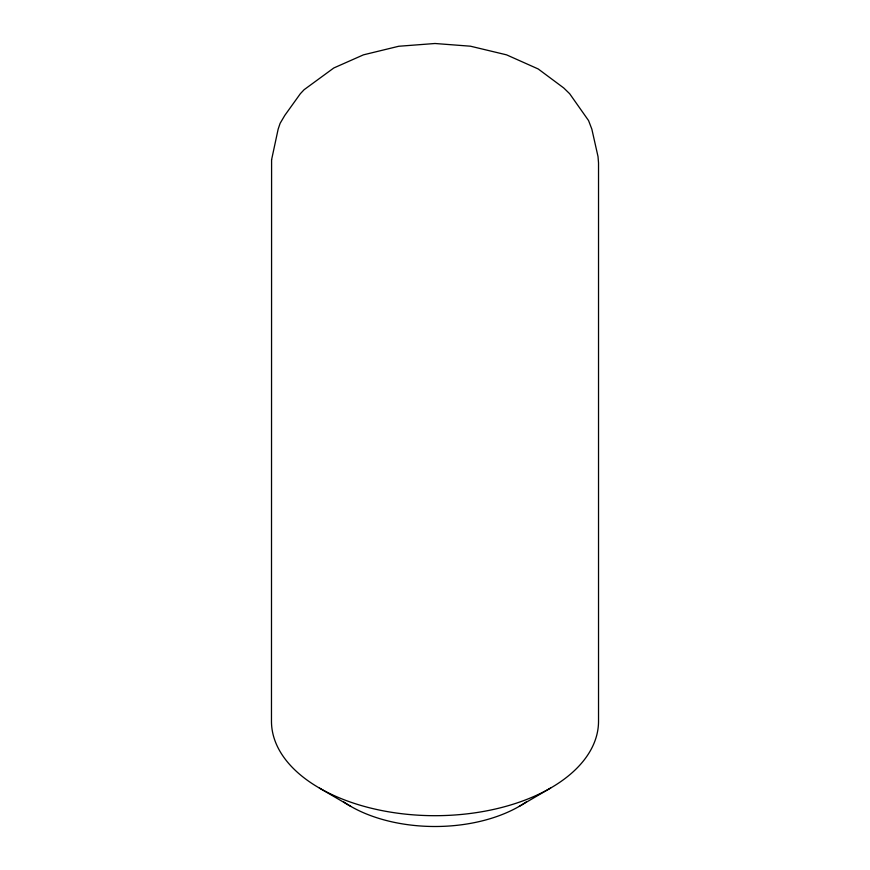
<?xml version="1.0" encoding="UTF-8"?>
<svg xmlns="http://www.w3.org/2000/svg" width="870" height="870" viewBox="0 0 870 870"><rect width="100%" height="100%" fill="white"/><g stroke="black" fill="none" stroke-linecap="round" stroke-linejoin="round"><path stroke-width="1.3" d="M519.281 806.349L550.634 788.035M319.366 788.035L350.719 806.349M526.285 801.933A119.19 68.817 0 0 1 343.715 801.933M271.592 159.721L271.473 721.273A163.527 94.417 0 0 0 435 815.69A163.527 94.417 0 0 0 598.527 721.273L598.527 162.897L598.016 156.556L591.85 129.162L588.555 120.56L569.665 93.732L563.738 87.968L538.215 68.969L506.547 54.843L470.431 46.197L435 43.5L398.743 46.262L363.453 54.843L333.808 67.969L304.108 89.708L300.335 93.732L284.805 115.384L280.118 123.333L278.15 129.162L271.592 159.721"/></g></svg>
